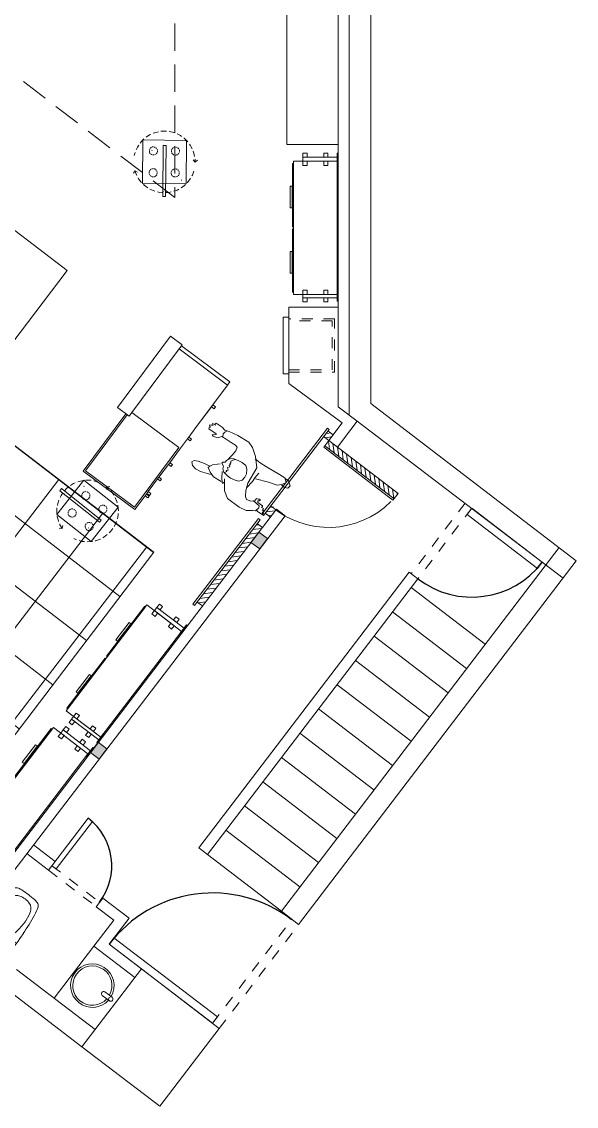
# Model space of a CAD drawing. Header units: metres. Extents: x 2712 to 2857, y 1386 to 1404.
# Drawn here: x 2719.52 to 2724.61, y 1388.02 to 1397.97 of the extents above; entities that cross this region are included whole.
import ezdxf

# ---------------------------------------------------------------- set-up
doc = ezdxf.new("R2010")
doc.units = ezdxf.units.M
for name, pattern in [('31 - CLOE - Paseo Qro - Planta Arquitectónica$0$HIDDEN', [0.375, 0.25, -0.125]), ('HIDDEN', [0.375, 0.25, -0.125]), ('IMPORT-AG-FP-01$0$DASH2', [0.375, 0.25, -0.125])]:
    doc.linetypes.add(name, pattern=pattern)
doc.layers.add('AG-FP-01$0$A-DOOR-1', color=1, linetype='Continuous')
for name, color, linetype, lineweight in [('AG-FP-01$0$A-HEAD-2', 253, 'HIDDEN', 0), ('CRISTALES', 142, 'Continuous', 5), ('Escaleras', 3, 'Continuous', 0), ('MOBILIARIO', 35, 'Continuous', 0), ('Muro Tbroca', 5, 'Continuous', 9), ('Muros', 1, 'Continuous', 0), ('PROYECCION', 2, 'IMPORT-AG-FP-01$0$DASH2', 9)]:
    doc.layers.add(name, color=color, linetype=linetype, lineweight=lineweight)
doc.styles.add('AG-FP-01$0$spa-fp01$0$WATG_Default', font='SIMPLEX.SHX', dxfattribs={"width": 0.8})

# ---------------------------------------------------------------- blocks, each defined once
blk = doc.blocks.new('*U41')
blk.add_lwpolyline([(2120, 36.1), (2120, -413.9), (2080, -413.9), (2080, 36.1)], close=True)
at = {"layer": 'AG-FP-01$0$A-DOOR-1'}
blk.add_arc((2120, 36.1), 450, 180, 270, dxfattribs=at)
at = {"layer": 'AG-FP-01$0$A-HEAD-2', "ltscale": 0.01}
for p, q in [((2120, 78.7), (1670, 78.7)), ((2120, 36.1), (1670, 36.1))]:
    blk.add_line(p, q, dxfattribs=at)
at = {"style": 'AG-FP-01$0$spa-fp01$0$WATG_Default', "width": 0.8, "flags": 9}
for tag, p in [('DOORNUMBER', (494.6, -80.1)), ('ROOMNAME', (494.6, -84.2)), ('ROOMNUMBER', (494.6, -88.3)), ('DOORTYPE', (494.6, -92.4)), ('DOORMATERIAL', (494.6, -96.5)), ('DOORFINISH', (494.6, -100.5)), ('FRAMEMATERIAL', (494.6, -104.6)), ('FRAMEFINISH', (494.6, -108.7)), ('THRESHOLDMATERIAL', (494.6, -125)), ('THRESHOLDDETAIL', (494.6, -129.1)), ('GLAZING', (494.6, -137.3)), ('CLOSER', (494.6, -145.5)), ('DETAILHEAD', (494.6, -112.8)), ('DETAILJAMB', (494.6, -116.9)), ('DETAILMUNTIN', (494.6, -121)), ('FIRERATING', (494.6, -133.2)), ('LOUVER', (494.6, -141.4)), ('PANICHARDWARE', (494.6, -149.5)), ('HARDWARESET', (494.6, -153.6)), ('REMARKS', (494.6, -157.7)), ('REVISION', (494.6, -161.8))]:
    blk.add_attdef(tag, p, '', height=2.38, dxfattribs=at)
blk = doc.blocks.new('*U42')
blk.add_lwpolyline([(2120, 36.1), (2120, -623.9), (2080, -623.9), (2080, 36.1)], close=True)
at = {"layer": 'AG-FP-01$0$A-DOOR-1'}
blk.add_arc((2120, 36.1), 660, 180, 270, dxfattribs=at)
at = {"layer": 'AG-FP-01$0$A-HEAD-2', "ltscale": 0.01}
for p, q in [((2120, 78.7), (1460, 78.7)), ((2120, 36.1), (1460, 36.1))]:
    blk.add_line(p, q, dxfattribs=at)
at = {"style": 'AG-FP-01$0$spa-fp01$0$WATG_Default', "width": 0.8, "flags": 9}
for tag, p in [('DOORNUMBER', (494.6, -80.1)), ('ROOMNAME', (494.6, -84.2)), ('ROOMNUMBER', (494.6, -88.3)), ('DOORTYPE', (494.6, -92.4)), ('DOORMATERIAL', (494.6, -96.5)), ('DOORFINISH', (494.6, -100.5)), ('FRAMEMATERIAL', (494.6, -104.6)), ('FRAMEFINISH', (494.6, -108.7)), ('THRESHOLDMATERIAL', (494.6, -125)), ('THRESHOLDDETAIL', (494.6, -129.1)), ('GLAZING', (494.6, -137.3)), ('CLOSER', (494.6, -145.5)), ('DETAILHEAD', (494.6, -112.8)), ('DETAILJAMB', (494.6, -116.9)), ('DETAILMUNTIN', (494.6, -121)), ('FIRERATING', (494.6, -133.2)), ('LOUVER', (494.6, -141.4)), ('PANICHARDWARE', (494.6, -149.5)), ('HARDWARESET', (494.6, -153.6)), ('REMARKS', (494.6, -157.7)), ('REVISION', (494.6, -161.8))]:
    blk.add_attdef(tag, p, '', height=2.38, dxfattribs=at)
blk = doc.blocks.new('GO-BI')
for q in [(-0.018, -0.147), (0.018, -0.147)]:
    blk.add_line((0, -0.147), q)
for centre, radius, start, end in [((1.566, -0.1666), 1.75, 176.82966, 184.33895), ((-0.1564, -0.0712), 0.025, 94.54129, 176.82966), ((0, -2.04), 2, 90, 94.54129), ((0, -0.086), 0.0175, 90, 270), ((0, -2.04), 2, 85.45871, 90), ((0, -0.086), 0.0175, 270, 90), ((0.1564, -0.0712), 0.025, 3.17034, 85.45871), ((-1.566, -0.1666), 1.75, 355.66105, 3.17034), ((-0.112, -0.431), 0.25, 96.14145, 104.75748), ((0, -1.3744), 1.2, 92.80603, 96.63948), ((-0.024, -0.2714), 0.091, 101.44547, 165.64491), ((-0.06, -0.1558), 0.02, 273.59528, 338.9803), ((0, -0.39), 0.212, 90, 101.44547), ((-0.018, -0.172), 0.025, 90, 158.97634), ((0, -0.39), 0.212, 78.55453, 90), ((0.018, -0.172), 0.025, 21.02366, 90), ((0.06, -0.1558), 0.02, 201.0197, 266.40472), ((0.024, -0.2714), 0.091, 14.35509, 78.55453), ((0, -1.3744), 1.2, 83.36052, 87.19397), ((0.112, -0.431), 0.25, 75.24252, 83.85855), ((0.348, -0.3666), 0.475, 165.64491, 196.00933), ((0, -0.236), 0.023, 90, 270), ((0, -0.236), 0.023, 270, 90), ((-0.348, -0.3666), 0.475, 343.99067, 14.35509), ((2.3151, -0.1268), 2.5, 183.94909, 188.47255), ((-2.3151, -0.1268), 2.5, 351.52745, 356.05091), ((0.2874, -0.4289), 0.45, 188.47255, 199.09677), ((-0.2874, -0.4289), 0.45, 340.90323, 351.52745), ((-0.1, -0.563), 0.04, 199.09677, 258.58661), ((-0.0317, -0.4756), 0.08, 196.00933, 254.00915), ((0, -0.365), 0.195, 254.00915, 270), ((0, -0.365), 0.195, 270, 285.99085), ((0.0317, -0.4756), 0.08, 285.99085, 343.99067), ((0.1, -0.563), 0.04, 281.41339, 340.90323), ((-0.0495, -0.3591), 0.25, 256.49473, 264.65351), ((0, 0.74), 1.35, 266.90765, 270), ((0, 0.74), 1.35, 270, 273.09235), ((0.0495, -0.3591), 0.25, 275.34649, 283.50527)]:
    blk.add_arc(centre, radius, start, end)
blk.add_point((0, 0))
blk = doc.blocks.new('A$C455D36E8')
for p, q in [((0.1787, 0.02), (0.1787, 0.1024)), ((0.2187, 0.02), (0.2187, 0.1024))]:
    blk.add_line(p, q)
blk.add_circle((0.1987, 0.02), 0.02)
for centre, radius, start, end in [((0.1987, 0.2291), 0.2, 275.73917, 264.26083), ((0.1987, 0.2291), 0.18, 276.37937, 263.62063), ((0.1987, 0.1024), 0.02, 0, 180)]:
    blk.add_arc(centre, radius, start, end)
blk = doc.blocks.new('personasp2')
for points in [[(-0.0698, 0.4098), (-0.0623, 0.4457), (-0.0717, 0.4741), (-0.1001, 0.4817), (-0.1284, 0.4476), (-0.1341, 0.4117)], [(-0.0093, 0.1864), (-0.0358, 0.3), (-0.0509, 0.3795), (-0.0736, 0.4117), (-0.1057, 0.4363), (-0.1379, 0.4079), (-0.1417, 0.353), (-0.1455, 0.2205), (-0.1492, 0.1562), (-0.1606, 0.1032)], [(0.2233, 0.3246), (0.2328, 0.3397), (0.2365, 0.3871), (0.2233, 0.3909), (0.2176, 0.3776), (0.2101, 0.3852), (0.2025, 0.3795), (0.2006, 0.3681), (0.1949, 0.3738), (0.1855, 0.3719), (0.1855, 0.3473), (0.176, 0.3568), (0.1685, 0.3511), (0.1628, 0.3019), (0.1496, 0.2962), (0.1439, 0.3076), (0.1306, 0.3114), (0.1288, 0.3019), (0.1363, 0.2924), (0.1382, 0.2773), (0.1666, 0.2735)], [(0.1193, -0.0502), (0.2101, 0.0009), (0.2573, 0.0558), (0.2763, 0.1808), (0.2725, 0.247), (0.246, 0.2962), (0.2365, 0.3208), (0.1987, 0.3322), (0.1836, 0.3265), (0.1685, 0.264), (0.1817, 0.2451), (0.1874, 0.2054), (0.1666, 0.1845), (0.1193, 0.1618), (0.0569, 0.1486), (-0.0982, 0.1524), (-0.1776, 0.0956), (-0.2343, 0.0369), (-0.2608, -0.0142), (-0.2665, -0.1259), (-0.2608, -0.211), (-0.2533, -0.247), (-0.2627, -0.2811), (-0.2703, -0.3435), (-0.2608, -0.3473), (-0.2533, -0.3397), (-0.2514, -0.3681), (-0.2381, -0.3662), (-0.2381, -0.3568), (-0.2306, -0.3833), (-0.2211, -0.3833), (-0.2154, -0.3681), (-0.2079, -0.3795), (-0.1946, -0.3757), (-0.189, -0.2981), (-0.1833, -0.2962), (-0.1719, -0.3095), (-0.1644, -0.3265), (-0.1568, -0.3151), (-0.1606, -0.2962), (-0.1644, -0.2678), (-0.1908, -0.2432), (-0.189, -0.2016), (-0.1833, -0.1372), (-0.1814, -0.1032), (-0.1738, -0.0823), (-0.1417, -0.0785), (-0.0925, -0.0899), (-0.049, -0.1013)], [(0.0928, 0.1562), (0.0247, 0.1751), (-0.015, 0.1789), (-0.066, 0.1902)], [(0.072, -0.0748), (0.055, -0.0615), (0.0493, -0.071), (0.038, -0.0577), (0.021, -0.0729), (0.0058, -0.0577), (-0.0036, -0.0691), (-0.0112, -0.0596), (-0.0169, -0.0691), (-0.0282, -0.0653), (-0.0415, -0.0748), (-0.0566, -0.0634), (-0.0717, -0.0445)], [(0.1552, -0.0634), (0.1514, -0.141), (0.1288, -0.1864), (0.1004, -0.2205), (0.0834, -0.2148), (0.0626, -0.1978), (0.038, -0.1637), (0.0228, -0.1429)], [(0.0739, -0.0956), (0.1269, -0.071), (0.1571, -0.0521), (0.1609, -0.0388), (0.1498, -0.0418)], [(0.1439, -0.1732), (0.1496, -0.1997), (0.1628, -0.264), (0.1647, -0.3114), (0.1496, -0.3492), (0.125, -0.37), (0.1061, -0.3568), (0.0928, -0.3227), (0.0853, -0.2659), (0.0853, -0.2186)], [(-0.257, -0.2243), (-0.2381, -0.2394), (-0.2173, -0.2451), (-0.1927, -0.2356)]]:
    blk.add_lwpolyline(points)
blk.add_lwpolyline([(0.0115, -0.1334), (0.0266, -0.1088), (0.0493, -0.1032), (0.0714, -0.0815), (0.0853, -0.0388), (0.0909, -0.0066), (0.0853, 0.0369), (0.0777, 0.0691), (0.0569, 0.0918), (0.0228, 0.0975), (-0.0093, 0.0975), (-0.0471, 0.0823), (-0.0698, 0.0577), (-0.0774, 0.018), (-0.0774, -0.0199), (-0.0717, -0.0596), (-0.0566, -0.0937), (-0.0282, -0.1092), (-0.0099, -0.1127), (0.0002, -0.1315)], close=True)

msp = doc.modelspace()

# ---------------------------------------------------------------- hatches: boundary and pattern name
at = {"layer": 'MOBILIARIO', "lineweight": 5, "true_color": 0xc7c8ca}
h = msp.add_hatch(dxfattribs=at)
h.set_pattern_fill('ANSI37', color=9, scale=0.16, angle=187.5)
h.set_pattern_definition([(232.5, (2961.3069, 1433.8867), (0.4030235, -0.3092508), []), (322.5, (2961.3069, 1433.8867), (0.3092508, 0.4030235), [])])
h.paths.add_polyline_path([(2720.7292, 1393.1017), (2717.5458, 1395.5384), (2715.718, 1393.14), (2718.9014, 1390.7033)])
at = {"layer": 'MOBILIARIO'}
h = msp.add_hatch(dxfattribs=at)
h.set_pattern_fill('_USER', color=256, scale=0.037427, angle=-352.40395, pattern_type=0)
h.set_pattern_definition([(7.596051, (2538.0671, 1493.127973), (-0.004947464, 0.03709902), [])])
h.paths.add_polyline_path([(2722.3216, 1394.2054), (2722.3693, 1394.1689), (2722.3354, 1394.126), (2722.2877, 1394.1624)])
h = msp.add_hatch(dxfattribs=at)
h.set_pattern_fill('_USER', color=256, scale=0.037427, angle=-442.40395, pattern_type=0)
h.set_pattern_definition([(277.596051, (2822.05051, 1575.350622), (0.03709902, 0.004947464), [])])
h.paths.add_polyline_path([(2722.972, 1393.6395), (2722.9355, 1393.5918), (2722.3, 1394.0777), (2722.3365, 1394.1254)])
h = msp.add_hatch(dxfattribs=at)
h.set_pattern_fill('_USER', color=256, scale=0.037427, angle=-352.40395, pattern_type=0)
h.set_pattern_definition([(7.596051, (2538.67559, 1493.922868), (-0.004947464, 0.03709902), [])])
h.paths.add_polyline_path([(2721.8069, 1393.5338), (2721.8545, 1393.4973), (2721.805, 1393.4304), (2721.7574, 1393.4668)])
h = msp.add_hatch(dxfattribs=at)
h.set_pattern_fill('_USER', color=256, scale=0.037427, angle=-352.41733, pattern_type=0)
h.set_pattern_definition([(7.582666, (2538.18898, 1493.299073), (-0.004938797, 0.037100175), [])])
h.paths.add_polyline_path([(2721.1278, 1392.6445), (2721.1755, 1392.6081), (2721.7257, 1393.3269), (2721.678, 1393.3633)])
at = {"layer": 'Muros'}
h = msp.add_hatch(color=256, dxfattribs=at)
h.dxf.hatch_style = 1
h.paths.add_polyline_path([(2721.7734, 1393.2255), (2721.6942, 1393.2861), (2721.6215, 1393.191), (2721.7022, 1393.1323)])
h = msp.add_hatch(color=256, dxfattribs=at)
h.dxf.hatch_style = 1
h.paths.add_polyline_path([(2720.2992, 1391.298), (2720.22, 1391.3586), (2720.1473, 1391.2635), (2720.228, 1391.2049)])

# ---------------------------------------------------------------- linework, layer by layer
at = {"layer": 'Escaleras', "lineweight": 5}
for p, q in [((2723.0917, 1392.7764), (2723.7709, 1392.257)), ((2722.9217, 1392.5539), (2723.6008, 1392.0346)), ((2722.7516, 1392.3315), (2723.4308, 1391.8122)), ((2722.5815, 1392.1091), (2723.2607, 1391.5897)), ((2722.4114, 1391.8867), (2723.0906, 1391.3673)), ((2722.2413, 1391.6642), (2722.9205, 1391.1449)), ((2722.0712, 1391.4418), (2722.7504, 1390.9225)), ((2721.9012, 1391.2194), (2722.5804, 1390.7)), ((2721.7311, 1390.997), (2722.4103, 1390.4776)), ((2721.561, 1390.7746), (2722.2402, 1390.2552)), ((2721.3909, 1390.5521), (2722.0701, 1390.0328)), ((2721.2208, 1390.3297), (2721.9, 1389.8104))]:
    msp.add_line(p, q, dxfattribs=at)
at = {"layer": 'MOBILIARIO'}
for p, q in [((2720.7714, 1396.9559), (2720.7348, 1396.9467)), ((2720.8174, 1396.9618), (2720.7952, 1396.9604)), ((2720.846, 1396.9615), (2720.8174, 1396.9618)), ((2720.8998, 1396.9531), (2720.8697, 1396.9582)), ((2720.6295, 1396.8826), (2720.6039, 1396.8527)), ((2720.6295, 1396.881), (2720.6259, 1396.4812)), ((2720.6391, 1396.8904), (2720.6295, 1396.8826)), ((2721.0292, 1396.8774), (2720.6295, 1396.881)), ((2720.6615, 1396.9093), (2720.6583, 1396.9061)), ((2720.6966, 1396.9312), (2720.6615, 1396.9093)), ((2720.6998, 1396.9327), (2720.6966, 1396.9312)), ((2720.7348, 1396.9467), (2720.7236, 1396.942)), ((2720.9188, 1396.9466), (2720.8998, 1396.9531)), ((2720.9757, 1396.9207), (2720.9425, 1396.9385)), ((2720.9851, 1396.9127), (2720.9757, 1396.9207)), ((2721.0088, 1396.8966), (2721.0056, 1396.8982)), ((2721.0387, 1396.8678), (2721.0088, 1396.8966)), ((2721.0181, 1396.8775), (2721.0292, 1396.8774)), ((2721.0292, 1396.8774), (2721.0256, 1396.4776)), ((2721.0256, 1396.4776), (2721.0292, 1396.8774)), ((2721.0418, 1396.863), (2721.0387, 1396.8678)), ((2720.5586, 1396.7658), (2720.5505, 1396.7389)), ((2720.5797, 1396.8164), (2720.5668, 1396.7896)), ((2720.591, 1396.8322), (2720.5797, 1396.8164)), ((2720.6889, 1396.7821), (2720.6888, 1396.7758)), ((2720.6888, 1396.7758), (2720.6888, 1396.7726)), ((2720.6889, 1396.7853), (2720.6889, 1396.7821)), ((2720.6922, 1396.7964), (2720.689, 1396.7916)), ((2720.6903, 1396.7678), (2720.6935, 1396.7614)), ((2720.6954, 1396.8027), (2720.6922, 1396.7964)), ((2720.6935, 1396.7614), (2720.6966, 1396.7567)), ((2720.7002, 1396.8074), (2720.6986, 1396.8058)), ((2720.705, 1396.8121), (2720.7002, 1396.8074)), ((2720.7082, 1396.8137), (2720.705, 1396.8121)), ((2720.7193, 1396.8167), (2720.7146, 1396.8168)), ((2720.7257, 1396.8183), (2720.7193, 1396.8167)), ((2720.7336, 1396.8166), (2720.732, 1396.8166)), ((2720.7399, 1396.815), (2720.7336, 1396.8166)), ((2720.7431, 1396.8133), (2720.7399, 1396.815)), ((2720.751, 1396.8069), (2720.7478, 1396.8101)), ((2720.7557, 1396.8021), (2720.751, 1396.8069)), ((2720.7537, 1396.7561), (2720.7585, 1396.7609)), ((2720.7585, 1396.7609), (2720.7585, 1396.7624)), ((2720.7604, 1396.7957), (2720.7588, 1396.7958)), ((2720.7601, 1396.7672), (2720.7634, 1396.7751)), ((2720.7619, 1396.7894), (2720.7604, 1396.7957)), ((2720.7619, 1396.7846), (2720.7619, 1396.7894)), ((2720.7634, 1396.7751), (2720.7634, 1396.7783)), ((2720.8162, 1396.8301), (2720.812, 1396.3638)), ((2720.8416, 1396.8299), (2720.8162, 1396.8301)), ((2720.8374, 1396.3635), (2720.8416, 1396.8299)), ((2720.8904, 1396.7803), (2720.8903, 1396.7739)), ((2720.8903, 1396.7739), (2720.8919, 1396.7708)), ((2720.8904, 1396.7835), (2720.8904, 1396.7803)), ((2720.8937, 1396.7945), (2720.892, 1396.7898)), ((2720.8934, 1396.766), (2720.8949, 1396.7596)), ((2720.8969, 1396.8009), (2720.8937, 1396.7945)), ((2720.8949, 1396.7596), (2720.8996, 1396.7548)), ((2720.9081, 1396.8103), (2720.9017, 1396.8056)), ((2720.9017, 1396.8056), (2720.9017, 1396.804)), ((2720.9113, 1396.8118), (2720.9081, 1396.8103)), ((2720.9208, 1396.8149), (2720.916, 1396.815)), ((2720.9288, 1396.8164), (2720.9208, 1396.8149)), ((2720.9351, 1396.8148), (2720.9335, 1396.8148)), ((2720.943, 1396.8131), (2720.9351, 1396.8148)), ((2720.9446, 1396.8115), (2720.943, 1396.8131)), ((2720.954, 1396.8051), (2720.9509, 1396.8083)), ((2720.9587, 1396.8003), (2720.954, 1396.8051)), ((2720.9567, 1396.7543), (2720.96, 1396.759)), ((2720.96, 1396.759), (2720.96, 1396.7606)), ((2720.965, 1396.7876), (2720.9619, 1396.7939)), ((2720.9632, 1396.7654), (2720.9649, 1396.7733)), ((2720.9649, 1396.7828), (2720.965, 1396.7876)), ((2720.9649, 1396.7733), (2720.9649, 1396.7764)), ((2721.0638, 1396.8343), (2721.0559, 1396.8438)), ((2721.0825, 1396.8008), (2721.0638, 1396.8343)), ((2721.098, 1396.7594), (2721.0918, 1396.7785)), ((2721.1041, 1396.7292), (2721.098, 1396.7594)), ((2720.7013, 1396.7534), (2720.7029, 1396.7518)), ((2720.7029, 1396.7518), (2720.7076, 1396.747)), ((2720.7076, 1396.747), (2720.7108, 1396.747)), ((2720.7171, 1396.7438), (2720.7219, 1396.7437)), ((2720.7219, 1396.7437), (2720.7282, 1396.7437)), ((2720.7345, 1396.7436), (2720.7361, 1396.7452)), ((2720.7361, 1396.7452), (2720.7425, 1396.7467)), ((2720.7425, 1396.7467), (2720.7457, 1396.7483)), ((2720.7505, 1396.753), (2720.7537, 1396.7561)), ((2720.9028, 1396.7516), (2720.9044, 1396.75)), ((2720.9044, 1396.75), (2720.9107, 1396.7452)), ((2720.9107, 1396.7452), (2720.9138, 1396.7452)), ((2720.9186, 1396.742), (2720.9233, 1396.7419)), ((2720.9233, 1396.7419), (2720.9313, 1396.7418)), ((2720.936, 1396.7418), (2720.9376, 1396.7434)), ((2720.9376, 1396.7434), (2720.9456, 1396.7449)), ((2720.9456, 1396.7449), (2720.9472, 1396.7465)), ((2720.952, 1396.7512), (2720.9567, 1396.7543)), ((2721.1099, 1396.6768), (2721.0911, 1396.6976)), ((2721.1099, 1396.6768), (2721.1086, 1396.7053)), ((2721.1307, 1396.6972), (2721.1099, 1396.6768)), ((2720.5427, 1396.5756), (2720.5571, 1396.5993)), ((2720.5556, 1396.5993), (2720.5695, 1396.5611)), ((2720.5571, 1396.5993), (2720.5808, 1396.5848)), ((2720.5695, 1396.5611), (2720.5742, 1396.5547)), ((2720.6871, 1396.5822), (2720.687, 1396.5759)), ((2720.687, 1396.5759), (2720.687, 1396.5727)), ((2720.6871, 1396.5854), (2720.6871, 1396.5822)), ((2720.6904, 1396.5965), (2720.6872, 1396.5917)), ((2720.6885, 1396.5679), (2720.6917, 1396.5616)), ((2720.6936, 1396.6028), (2720.6904, 1396.5965)), ((2720.6917, 1396.5616), (2720.6948, 1396.5568)), ((2720.6984, 1396.6075), (2720.6968, 1396.6059)), ((2720.7032, 1396.6122), (2720.6984, 1396.6075)), ((2720.7064, 1396.6138), (2720.7032, 1396.6122)), ((2720.7175, 1396.6169), (2720.7128, 1396.6153)), ((2720.7239, 1396.6184), (2720.7175, 1396.6169)), ((2720.7318, 1396.6167), (2720.7302, 1396.6167)), ((2720.7381, 1396.6151), (2720.7318, 1396.6167)), ((2720.7413, 1396.6135), (2720.7381, 1396.6151)), ((2720.7492, 1396.6071), (2720.746, 1396.6103)), ((2720.7539, 1396.6023), (2720.7492, 1396.6071)), ((2720.7519, 1396.5563), (2720.7567, 1396.561)), ((2720.7586, 1396.5959), (2720.757, 1396.5959)), ((2720.7583, 1396.5673), (2720.7616, 1396.5752)), ((2720.7601, 1396.5895), (2720.7586, 1396.5959)), ((2720.7601, 1396.5847), (2720.7601, 1396.5895)), ((2720.7616, 1396.5752), (2720.7616, 1396.5784)), ((2720.8886, 1396.5836), (2720.8885, 1396.5804)), ((2720.8885, 1396.5804), (2720.8885, 1396.5741)), ((2720.8885, 1396.5741), (2720.89, 1396.5709)), ((2720.8919, 1396.5947), (2720.8902, 1396.5899)), ((2720.8916, 1396.5661), (2720.8931, 1396.5597)), ((2720.8951, 1396.601), (2720.8919, 1396.5947)), ((2720.8931, 1396.5597), (2720.8978, 1396.5549)), ((2720.9063, 1396.6104), (2720.8999, 1396.6057)), ((2720.8999, 1396.6057), (2720.8999, 1396.6041)), ((2720.9095, 1396.612), (2720.9063, 1396.6104)), ((2720.919, 1396.615), (2720.9142, 1396.6135)), ((2720.9269, 1396.6166), (2720.919, 1396.615)), ((2720.9333, 1396.6149), (2720.9317, 1396.6149)), ((2720.9412, 1396.6133), (2720.9333, 1396.6149)), ((2720.9428, 1396.6117), (2720.9412, 1396.6133)), ((2720.9522, 1396.6052), (2720.9491, 1396.6084)), ((2720.9569, 1396.6004), (2720.9522, 1396.6052)), ((2720.9549, 1396.5544), (2720.9582, 1396.5592)), ((2720.9632, 1396.5877), (2720.9601, 1396.594)), ((2720.9614, 1396.5655), (2720.963, 1396.5734)), ((2720.963, 1396.5734), (2720.9631, 1396.5766)), ((2720.9631, 1396.5829), (2720.9632, 1396.5877)), ((2721.0787, 1396.5517), (2721.0835, 1396.5596)), ((2721.0835, 1396.5596), (2721.0965, 1396.596)), ((2720.5867, 1396.5324), (2720.5898, 1396.526)), ((2720.5898, 1396.526), (2720.6133, 1396.4941)), ((2720.6133, 1396.4941), (2720.6165, 1396.4924)), ((2720.6259, 1396.4812), (2721.0256, 1396.4776)), ((2720.6338, 1396.4748), (2720.6416, 1396.4668)), ((2720.6416, 1396.4668), (2720.6731, 1396.4427)), ((2720.6995, 1396.552), (2720.7011, 1396.552)), ((2720.7011, 1396.552), (2720.7058, 1396.5472)), ((2720.7058, 1396.5472), (2720.709, 1396.5455)), ((2720.7153, 1396.5439), (2720.7201, 1396.5439)), ((2720.7201, 1396.5439), (2720.7264, 1396.5438)), ((2720.7327, 1396.5437), (2720.7343, 1396.5437)), ((2720.7343, 1396.5437), (2720.7407, 1396.5468)), ((2720.7407, 1396.5468), (2720.7439, 1396.5484)), ((2720.7487, 1396.5531), (2720.7519, 1396.5563)), ((2720.901, 1396.5502), (2720.9026, 1396.5501)), ((2720.9026, 1396.5501), (2720.9089, 1396.5453)), ((2720.9089, 1396.5453), (2720.912, 1396.5437)), ((2720.9168, 1396.5421), (2720.9215, 1396.542)), ((2720.9215, 1396.542), (2720.9295, 1396.542)), ((2720.9342, 1396.5419), (2720.9358, 1396.5419)), ((2720.9358, 1396.5419), (2720.9438, 1396.545)), ((2720.9438, 1396.545), (2720.9454, 1396.5466)), ((2720.9502, 1396.5513), (2720.9549, 1396.5544)), ((2720.9793, 1396.4416), (2721.0097, 1396.4635)), ((2721.0097, 1396.4635), (2721.0193, 1396.4729)), ((2721.0369, 1396.4902), (2721.0385, 1396.4918)), ((2721.0385, 1396.4918), (2721.0625, 1396.5233)), ((2721.0625, 1396.5233), (2721.0674, 1396.5296)), ((2720.6937, 1396.4315), (2720.7094, 1396.4234)), ((2720.7094, 1396.4234), (2720.7395, 1396.4104)), ((2720.7648, 1396.4054), (2720.7854, 1396.4005)), ((2720.7854, 1396.4005), (2720.8139, 1396.3971)), ((2720.812, 1396.3638), (2720.8374, 1396.3635)), ((2720.8377, 1396.3984), (2720.8663, 1396.3998)), ((2720.8663, 1396.3998), (2720.8885, 1396.4043)), ((2720.9124, 1396.4104), (2720.9426, 1396.4213)), ((2720.9426, 1396.4213), (2720.9586, 1396.4291)), ((2722.328, 1394.2131, 0), (2722.3757, 1394.1766, 0)), ((2722.2884, 1394.1622, 0), (2722.3365, 1394.1254, 0)), ((2722.3, 1394.0777, 0), (2722.9355, 1393.5918, 0)), ((2719.8408, 1393.4466), (2720.0885, 1393.7604)), ((2719.8659, 1393.6653), (2719.8817, 1393.6852)), ((2719.8817, 1393.6852), (2720.2477, 1393.3962)), ((2719.909, 1393.6636), (2719.928, 1393.685)), ((2719.928, 1393.685), (2719.9455, 1393.6995)), ((2719.9652, 1393.7142), (2719.9926, 1393.731)), ((2719.9926, 1393.731), (2720.0087, 1393.7386)), ((2720.0314, 1393.7469), (2720.0675, 1393.7568)), ((2720.0675, 1393.7568), (2720.0809, 1393.7583)), ((2720.4023, 1393.5127), (2720.0885, 1393.7604)), ((2720.0885, 1393.7604), (2720.4023, 1393.5127)), ((2720.1054, 1393.7612), (2720.1076, 1393.7615)), ((2720.1076, 1393.7615), (2720.1473, 1393.7605)), ((2720.1473, 1393.7605), (2720.1552, 1393.7603)), ((2720.1795, 1393.7553), (2720.1887, 1393.7541)), ((2720.1887, 1393.7541), (2720.2252, 1393.7414)), ((2720.3255, 1393.7047), (2720.2965, 1393.7013)), ((2720.2965, 1393.7013), (2720.318, 1393.6823)), ((2720.2965, 1393.7013), (2720.3009, 1393.6735)), ((2719.8481, 1393.548), (2719.8568, 1393.5795)), ((2720.232, 1393.3763), (2719.8659, 1393.6653)), ((2719.8688, 1393.6024), (2719.8779, 1393.6215)), ((2719.8779, 1393.6215), (2719.8931, 1393.6459)), ((2720.0669, 1393.6178), (2720.0679, 1393.619)), ((2720.0679, 1393.619), (2720.0681, 1393.627)), ((2720.0681, 1393.627), (2720.0688, 1393.6304)), ((2720.0695, 1393.6057), (2720.0687, 1393.6123)), ((2720.0735, 1393.6005), (2720.0695, 1393.6057)), ((2720.0705, 1393.6351), (2720.0735, 1393.6389)), ((2720.0735, 1393.6389), (2720.0784, 1393.6451)), ((2720.0777, 1393.5931), (2720.0762, 1393.5963)), ((2720.0827, 1393.5891), (2720.0777, 1393.5931)), ((2720.0813, 1393.6488), (2720.0823, 1393.6501)), ((2720.0823, 1393.6501), (2720.0897, 1393.6543)), ((2720.0852, 1393.5872), (2720.0827, 1393.5891)), ((2720.0897, 1393.6543), (2720.0919, 1393.6546)), ((2720.0959, 1393.5828), (2720.0912, 1393.5845)), ((2720.1028, 1393.5813), (2720.0959, 1393.5828)), ((2720.0986, 1393.6554), (2720.1041, 1393.6572)), ((2720.1041, 1393.6572), (2720.1098, 1393.6567)), ((2720.1095, 1393.5821), (2720.1083, 1393.5831)), ((2720.1172, 1393.5842), (2720.1095, 1393.5821)), ((2720.1167, 1393.6553), (2720.1239, 1393.6516)), ((2720.1204, 1393.5857), (2720.1172, 1393.5842)), ((2720.1239, 1393.6516), (2720.1264, 1393.6496)), ((2720.1288, 1393.5912), (2720.1246, 1393.5884)), ((2720.1349, 1393.5964), (2720.1288, 1393.5912)), ((2720.1314, 1393.6457), (2720.1351, 1393.6427)), ((2720.1351, 1393.6427), (2720.1381, 1393.6363)), ((2720.1376, 1393.6024), (2720.1366, 1393.6011)), ((2720.1413, 1393.6096), (2720.1376, 1393.6024)), ((2720.141, 1393.6118), (2720.1413, 1393.6096)), ((2720.1412, 1393.6299), (2720.142, 1393.6232)), ((2720.142, 1393.6232), (2720.1425, 1393.6188)), ((2720.3337, 1393.6638), (2720.3534, 1393.6402)), ((2720.3534, 1393.6402), (2720.3644, 1393.6234)), ((2720.376, 1393.6022), (2720.3903, 1393.5666)), ((2719.8394, 1393.4679), (2719.8404, 1393.5076)), ((2719.8445, 1393.5306), (2719.8481, 1393.548)), ((2719.9457, 1393.477), (2719.9486, 1393.4808)), ((2719.9486, 1393.4808), (2719.9526, 1393.4857)), ((2719.9565, 1393.4907), (2719.9575, 1393.492)), ((2719.9575, 1393.492), (2719.9639, 1393.495)), ((2719.9639, 1393.495), (2719.9671, 1393.4965)), ((2719.9738, 1393.4973), (2719.9782, 1393.4978)), ((2719.9782, 1393.4978), (2719.9849, 1393.4986)), ((2719.9909, 1393.4959), (2719.9991, 1393.4935)), ((2719.9991, 1393.4935), (2720.0016, 1393.4915)), ((2720.0056, 1393.4863), (2720.0093, 1393.4834)), ((2720.0093, 1393.4834), (2720.0133, 1393.4782)), ((2720.0133, 1393.4782), (2720.0123, 1393.4769)), ((2720.4023, 1393.5127), (2720.1546, 1393.1989)), ((2720.2248, 1393.4952), (2720.225, 1393.5031)), ((2720.225, 1393.4929), (2720.2248, 1393.4952)), ((2720.225, 1393.5031), (2720.2269, 1393.5056)), ((2720.2264, 1393.4818), (2720.2256, 1393.4885)), ((2720.2304, 1393.4766), (2720.2264, 1393.4818)), ((2720.2274, 1393.5113), (2720.2304, 1393.515)), ((2720.2304, 1393.515), (2720.2353, 1393.5212)), ((2720.2382, 1393.525), (2720.2404, 1393.5252)), ((2720.2404, 1393.5252), (2720.2466, 1393.5305)), ((2720.2466, 1393.5305), (2720.2488, 1393.5307)), ((2720.2555, 1393.5315), (2720.261, 1393.5333)), ((2720.261, 1393.5333), (2720.2667, 1393.5328)), ((2720.2667, 1393.5328), (2720.2679, 1393.5319)), ((2720.2736, 1393.5314), (2720.2808, 1393.5277)), ((2720.2808, 1393.5277), (2720.2833, 1393.5258)), ((2720.2883, 1393.5218), (2720.292, 1393.5189)), ((2720.292, 1393.5189), (2720.295, 1393.5125)), ((2720.2945, 1393.4785), (2720.2935, 1393.4773)), ((2720.2982, 1393.4857), (2720.2945, 1393.4785)), ((2720.2979, 1393.4879), (2720.2982, 1393.4857)), ((2720.298, 1393.506), (2720.2988, 1393.4994)), ((2720.2988, 1393.4994), (2720.2994, 1393.4949)), ((2720.3903, 1393.5666), (2720.3929, 1393.5545)), ((2720.3954, 1393.5039), (2720.4023, 1393.5127)), ((2720.399, 1393.5315), (2720.4007, 1393.526)), ((2720.4007, 1393.526), (2720.4045, 1393.4847)), ((2720.4045, 1393.4847), (2720.4038, 1393.4812)), ((2719.8408, 1393.4568), (2719.8394, 1393.4679)), ((2720.1546, 1393.1989), (2719.8408, 1393.4466)), ((2719.8429, 1393.4288), (2719.8436, 1393.4323)), ((2719.8531, 1393.3904), (2719.8429, 1393.4288)), ((2719.8561, 1393.384), (2719.8531, 1393.3904)), ((2719.9421, 1393.4596), (2719.9431, 1393.4609)), ((2719.9423, 1393.4676), (2719.943, 1393.4711)), ((2719.9431, 1393.4609), (2719.9423, 1393.4676)), ((2719.9446, 1393.4475), (2719.9429, 1393.453)), ((2719.9476, 1393.4411), (2719.9446, 1393.4475)), ((2719.9529, 1393.4349), (2719.9504, 1393.4369)), ((2719.9579, 1393.431), (2719.9529, 1393.4349)), ((2719.9604, 1393.429), (2719.9579, 1393.431)), ((2719.971, 1393.4247), (2719.9653, 1393.4251)), ((2719.978, 1393.4232), (2719.971, 1393.4247)), ((2719.9847, 1393.424), (2719.9824, 1393.4237)), ((2719.9913, 1393.4248), (2719.9847, 1393.424)), ((2719.9946, 1393.4263), (2719.9913, 1393.4248)), ((2720.0039, 1393.433), (2719.9997, 1393.4303)), ((2720.0091, 1393.437), (2720.0039, 1393.433)), ((2720.0128, 1393.4442), (2720.0118, 1393.443)), ((2720.0155, 1393.4502), (2720.0128, 1393.4442)), ((2720.0153, 1393.4705), (2720.0161, 1393.4638)), ((2720.0162, 1393.4537), (2720.0155, 1393.4502)), ((2720.0161, 1393.4638), (2720.0166, 1393.4594)), ((2720.2477, 1393.3962), (2720.232, 1393.3763)), ((2720.2346, 1393.4692), (2720.2331, 1393.4724)), ((2720.2396, 1393.4653), (2720.2346, 1393.4692)), ((2720.2421, 1393.4633), (2720.2396, 1393.4653)), ((2720.2528, 1393.4589), (2720.248, 1393.4606)), ((2720.2597, 1393.4575), (2720.2528, 1393.4589)), ((2720.2664, 1393.4583), (2720.2651, 1393.4592)), ((2720.2741, 1393.4603), (2720.2664, 1393.4583)), ((2720.2773, 1393.4618), (2720.2741, 1393.4603)), ((2720.2857, 1393.4673), (2720.2827, 1393.4636)), ((2720.2918, 1393.4725), (2720.2857, 1393.4673)), ((2720.387, 1393.3832), (2720.3802, 1393.3643)), ((2720.4025, 1393.4438), (2720.3956, 1393.4068)), ((2720.4022, 1393.4562), (2720.4025, 1393.4438)), ((2721.7525, 1393.4604, 0), (2721.8001, 1393.424, 0)), ((2719.8622, 1393.3226), (2719.8897, 1393.3191)), ((2719.8677, 1393.3526), (2719.8657, 1393.3603)), ((2719.8887, 1393.3178), (2719.8677, 1393.3526)), ((2719.8897, 1393.3191), (2719.8932, 1393.3466)), ((2720.0991, 1393.3437), (2720.1011, 1393.3462)), ((2720.0999, 1393.337), (2720.0991, 1393.3437)), ((2720.1015, 1393.3237), (2720.0997, 1393.3291)), ((2720.1002, 1393.3348), (2720.0999, 1393.337)), ((2720.1045, 1393.3172), (2720.1015, 1393.3237)), ((2720.1026, 1393.3532), (2720.1055, 1393.3569)), ((2720.1055, 1393.3569), (2720.1094, 1393.3619)), ((2720.1098, 1393.3111), (2720.1073, 1393.313)), ((2720.1147, 1393.3071), (2720.1098, 1393.3111)), ((2720.1134, 1393.3668), (2720.1156, 1393.3671)), ((2720.1172, 1393.3052), (2720.1147, 1393.3071)), ((2720.1156, 1393.3671), (2720.1208, 1393.3711)), ((2720.1208, 1393.3711), (2720.124, 1393.3726)), ((2720.1279, 1393.3008), (2720.1222, 1393.3012)), ((2720.1349, 1393.2993), (2720.1279, 1393.3008)), ((2720.1307, 1393.3734), (2720.1351, 1393.3739)), ((2720.1351, 1393.3739), (2720.1418, 1393.3747)), ((2720.1415, 1393.3001), (2720.1393, 1393.2999)), ((2720.1482, 1393.3009), (2720.1415, 1393.3001)), ((2720.1418, 1393.3747), (2720.1431, 1393.3737)), ((2720.1478, 1393.372), (2720.156, 1393.3696)), ((2720.1514, 1393.3024), (2720.1482, 1393.3009)), ((2720.156, 1393.3696), (2720.1585, 1393.3676)), ((2720.1608, 1393.3092), (2720.1579, 1393.3054)), ((2720.166, 1393.3132), (2720.1608, 1393.3092)), ((2720.1625, 1393.3625), (2720.1662, 1393.3595)), ((2720.1662, 1393.3595), (2720.1702, 1393.3543)), ((2720.1697, 1393.3204), (2720.1687, 1393.3191)), ((2720.1702, 1393.3543), (2720.1692, 1393.3531)), ((2720.1723, 1393.3263), (2720.1697, 1393.3204)), ((2720.1722, 1393.3467), (2720.173, 1393.34)), ((2720.1731, 1393.3298), (2720.1723, 1393.3263)), ((2720.173, 1393.34), (2720.1735, 1393.3355)), ((2720.3353, 1393.2947), (2720.3203, 1393.2782)), ((2720.353, 1393.3171), (2720.3353, 1393.2947)), ((2720.3802, 1393.3643), (2720.3653, 1393.3377)), ((2721.678, 1393.3633), (2721.7257, 1393.3269)), ((2720.0204, 1393.2159), (2719.9944, 1393.2263)), ((2720.0731, 1393.2006), (2720.044, 1393.2073)), ((2720.0924, 1393.1995), (2720.0731, 1393.2006)), ((2720.1558, 1393.1979), (2720.1164, 1393.1967)), ((2720.168, 1393.2005), (2720.1558, 1393.1979)), ((2720.1967, 1393.2061), (2720.1922, 1393.2056)), ((2720.2357, 1393.2197), (2720.1967, 1393.2061)), ((2720.2389, 1393.2212), (2720.2357, 1393.2197)), ((2720.2718, 1393.2398), (2720.2611, 1393.234)), ((2720.3018, 1393.2625), (2720.2718, 1393.2398)), ((2721.1278, 1392.6445), (2721.1755, 1392.6081)), ((2720.1799, 1389.4892), (2719.8154, 1389.0126))]:
    msp.add_line(p, q, dxfattribs=at)
for points in [[(2721.9491, 1399.2979), (2721.9491, 1396.838), (2722.4225, 1396.838), (2722.4225, 1399.2979)], [(2722.4225, 1396.6612), (2722.4225, 1396.7612), (2722.4125, 1396.7612), (2722.4125, 1396.6612)], [(2722.0125, 1396.0856), (2722.0125, 1396.6656), (2722.0025, 1396.6656), (2722.0025, 1396.0856)], [(2722.4125, 1395.4656), (2722.4125, 1396.6856), (2722.0125, 1396.6856), (2722.0125, 1395.4656)], [(2722.4125, 1396.6856), (2722.4125, 1396.7237), (2722.0983, 1396.7237), (2722.0983, 1396.6856)], [(2722.1358, 1396.6481), (2722.1358, 1396.6856), (2722.0983, 1396.6856), (2722.0983, 1396.6481)], [(2722.3266, 1396.6481), (2722.3266, 1396.6856), (2722.2891, 1396.6856), (2722.2891, 1396.6481)], [(2721.9796, 1396.2589), (2721.9796, 1396.4589), (2721.9996, 1396.4589), (2721.9996, 1396.2589)], [(2722.0125, 1395.4856), (2722.0125, 1396.0656), (2722.0025, 1396.0656), (2722.0025, 1395.4856)], [(2721.9796, 1395.6589), (2721.9796, 1395.8589), (2721.9996, 1395.8589), (2721.9996, 1395.6589)], [(2722.4125, 1395.4331), (2722.4125, 1395.4656), (2722.0983, 1395.4656), (2722.0983, 1395.4331)], [(2722.4225, 1395.4031), (2722.4225, 1395.5031), (2722.4125, 1395.5031), (2722.4125, 1395.4031)], [(2722.1358, 1395.3956), (2722.1358, 1395.4331), (2722.0983, 1395.4331), (2722.0983, 1395.3956)], [(2722.3266, 1395.3956), (2722.3266, 1395.4331), (2722.2891, 1395.4331), (2722.2891, 1395.3956)], [(2720.3961, 1394.429), (2720.5021, 1394.3499), (2720.5264, 1394.3825), (2720.9614, 1394.9656), (2720.9827, 1394.9942), (2720.9888, 1395.0023), (2720.8828, 1395.0814)], [(2720.6733, 1393.6002), (2720.6855, 1393.6165), (2720.661, 1393.6348), (2720.6488, 1393.6185)], [(2721.089, 1392.6236), (2721.6905, 1393.4104), (2721.7054, 1393.3991), (2721.1039, 1392.6122)], [(2720.2432, 1391.4054), (2720.9843, 1392.3745), (2720.6666, 1392.6175), (2719.9255, 1391.6483)], [(2720.3021, 1392.1408), (2720.6544, 1392.6016), (2720.6465, 1392.6076), (2720.2941, 1392.1469)], [(2720.9843, 1392.3745), (2721.0074, 1392.4048), (2720.7579, 1392.5956), (2720.7347, 1392.5653)], [(2720.7418, 1392.5128), (2720.7645, 1392.5425), (2720.7347, 1392.5653), (2720.712, 1392.5355)], [(2720.3812, 1392.2985), (2720.5027, 1392.4574), (2720.5186, 1392.4453), (2720.3971, 1392.2864)], [(2720.8933, 1392.3968), (2720.9161, 1392.4266), (2720.8863, 1392.4494), (2720.8635, 1392.4196)], [(2720.9774, 1392.349), (2721.0382, 1392.4285), (2721.0302, 1392.4345), (2720.9695, 1392.3551)], [(2719.9376, 1391.6642), (2720.2899, 1392.125), (2720.282, 1392.131), (2719.9297, 1391.6703)], [(2720.0168, 1391.8219), (2720.1382, 1391.9808), (2720.1541, 1391.9686), (2720.0326, 1391.8098)], [(2720.2235, 1391.3795), (2720.2432, 1391.4054), (2719.9937, 1391.5962), (2719.9739, 1391.5704)], [(2719.3842, 1390.282), (2720.1252, 1391.2511), (2719.8075, 1391.4941), (2719.0664, 1390.525)], [(2719.9809, 1391.5178), (2720.0037, 1391.5476), (2719.9739, 1391.5704), (2719.9511, 1391.5406)], [(2719.443, 1391.0175), (2719.7954, 1391.4782), (2719.7874, 1391.4843), (2719.4351, 1391.0235)], [(2719.8827, 1391.3894), (2719.9055, 1391.4192), (2719.8757, 1391.4419), (2719.8529, 1391.4122)], [(2720.1252, 1391.2511), (2720.1484, 1391.2814), (2719.8988, 1391.4722), (2719.8757, 1391.4419)], [(2720.1325, 1391.4019), (2720.1553, 1391.4317), (2720.1255, 1391.4545), (2720.1027, 1391.4247)], [(2720.2132, 1391.3496), (2720.274, 1391.4291), (2720.266, 1391.4351), (2720.2053, 1391.3557)], [(2719.5222, 1391.1752), (2719.6437, 1391.334), (2719.6595, 1391.3219), (2719.5381, 1391.163)], [(2720.0343, 1391.2735), (2720.0571, 1391.3033), (2720.0273, 1391.326), (2720.0045, 1391.2962)], [(2720.1184, 1391.2257), (2720.1791, 1391.3051), (2720.1712, 1391.3112), (2720.1104, 1391.2317)]]:
    msp.add_lwpolyline(points, close=True, dxfattribs=at)
at = {"layer": 'MOBILIARIO', "ltscale": 0.0001}
for points in [[(2722.1358, 1396.7612), (2722.1358, 1396.7237), (2722.0983, 1396.7237), (2722.0983, 1396.7612)], [(2722.3266, 1396.7612), (2722.3266, 1396.7237), (2722.2891, 1396.7237), (2722.2891, 1396.7612)], [(2722.1358, 1395.5031), (2722.1358, 1395.4656), (2722.0983, 1395.4656), (2722.0983, 1395.5031)], [(2722.3266, 1395.5031), (2722.3266, 1395.4656), (2722.2891, 1395.4656), (2722.2891, 1395.5031)], [(2720.8105, 1392.6026), (2720.7877, 1392.5728), (2720.7579, 1392.5956), (2720.7807, 1392.6254)], [(2720.962, 1392.4867), (2720.9393, 1392.4569), (2720.9095, 1392.4797), (2720.9322, 1392.5095)], [(2720.0462, 1391.6032), (2720.0235, 1391.5734), (2719.9937, 1391.5962), (2720.0164, 1391.626)], [(2719.9514, 1391.4792), (2719.9286, 1391.4494), (2719.8988, 1391.4722), (2719.9216, 1391.502)], [(2720.1978, 1391.4873), (2720.175, 1391.4575), (2720.1453, 1391.4803), (2720.168, 1391.5101)], [(2720.103, 1391.3633), (2720.0802, 1391.3335), (2720.0504, 1391.3563), (2720.0732, 1391.3861)]]:
    msp.add_lwpolyline(points, close=True, dxfattribs=at)
at = {"layer": 'MOBILIARIO'}
for points in [[(2719.2781, 1394.8247), (2718.4831, 1395.4313), (2719.1383, 1396.2899), (2719.9333, 1395.6832), (2719.2781, 1394.8247)], [(2721.968, 1394.737), (2721.918, 1394.737), (2721.918, 1395.257), (2721.968, 1395.257)], [(2720.9827, 1394.9942), (2721.4272, 1394.6626), (2721.4059, 1394.6341), (2720.9614, 1394.9656)], [(2721.2581, 1394.4352), (2721.2703, 1394.4515), (2721.4063, 1394.6338), (2721.4059, 1394.6341), (2721.1218, 1394.2532)], [(2720.4736, 1394.3712), (2720.0812, 1393.8452), (2720.5541, 1393.4924), (2720.5754, 1393.5209), (2720.5758, 1393.5206), (2720.6488, 1393.6185)], [(2720.5264, 1394.3825), (2720.9586, 1394.0601), (2720.551, 1393.5137), (2720.1025, 1393.8483), (2720.4858, 1394.3621), (2720.4736, 1394.3712)], [(2721.2703, 1394.4515), (2721.2948, 1394.4332), (2721.2826, 1394.4169), (2721.2581, 1394.4352), (2721.1222, 1394.2529), (2721.1218, 1394.2532), (2721.0494, 1394.1562), (2721.0372, 1394.1399), (2721.0621, 1394.1213), (2721.0742, 1394.1376), (2721.0494, 1394.1562)], [(2720.8755, 1393.9222), (2720.8999, 1393.904), (2720.8878, 1393.8877), (2720.8633, 1393.9059), (2720.8755, 1393.9222), (2720.9652, 1394.0425), (2720.9648, 1394.0428), (2721.0372, 1394.1399)], [(2720.7766, 1393.7897), (2720.8633, 1393.9059)], [(2720.7644, 1393.7734), (2720.7889, 1393.7552), (2720.8011, 1393.7715), (2720.7766, 1393.7897), (2720.7644, 1393.7734), (2720.6776, 1393.657)], [(2720.6655, 1393.6407), (2720.6899, 1393.6225), (2720.7021, 1393.6388), (2720.6776, 1393.657), (2720.6655, 1393.6407), (2720.661, 1393.6348)]]:
    msp.add_lwpolyline(points, dxfattribs=at)
at = {"layer": 'MOBILIARIO', "color": 252, "lineweight": 5, "true_color": 0x939598}
msp.add_lwpolyline([(2717.5458, 1395.5384), (2715.718, 1393.14), (2718.9014, 1390.7033), (2720.7292, 1393.1017)], close=True, dxfattribs=at)
at = {"layer": 'MOBILIARIO', "linetype": '31 - CLOE - Paseo Qro - Planta Arquitectónica$0$HIDDEN', "ltscale": 0.001}
for points in [[(2721.968, 1394.752), (2722.388, 1394.752), (2722.388, 1395.242), (2721.968, 1395.242)], [(2721.968, 1394.772), (2722.368, 1394.772), (2722.368, 1395.222), (2721.968, 1395.222)]]:
    msp.add_lwpolyline(points, dxfattribs=at)
at = {"layer": 'MOBILIARIO', "elevation": 0}
for points in [[(2722.3242, 1394.2389), (2721.721, 1393.4501), (2721.7358, 1393.4387), (2722.3391, 1394.2276)], [(2722.972, 1393.6395), (2722.3365, 1394.1254), (2722.2887, 1394.0629), (2722.9242, 1393.5769)]]:
    msp.add_lwpolyline(points, close=True, dxfattribs=at)
at = {"layer": 'MOBILIARIO'}
msp.add_arc((2722.3332, 1394.1403, 0), 0.8117, 229.18294, 314.87902, dxfattribs=at)
for points in [[(2720.708, 1396.7883), (2720.7254, 1396.7802), (2720.7047, 1396.782)], [(2720.9767, 1396.5066), (2720.9896, 1396.5287), (2720.9846, 1396.505)], [(2720.8029, 1396.4019), (2720.8252, 1396.416), (2720.8076, 1396.3955)], [(2720.0805, 1393.7041), (2720.1058, 1393.7003), (2720.0842, 1393.7113)], [(2719.8899, 1393.6342), (2719.9149, 1393.6428), (2719.8879, 1393.6419)], [(2720.1315, 1393.3182), (2720.1361, 1393.3368), (2720.1246, 1393.3196)]]:
    msp.add_solid(points, dxfattribs=at)
at = {"layer": 'Muro Tbroca'}
for p, q in [((2722.4225, 1395.2469), (2722.4225, 1394.4351)), ((2722.4225, 1394.4351), (2722.5967, 1394.3019))]:
    msp.add_line(p, q, dxfattribs=at)
for points in [[(2722.4225, 1395.2469), (2722.4225, 1399.3479), (2722.1725, 1399.3479), (2722.1725, 1400.2479), (2722.4225, 1400.2479), (2722.4225, 1403.8979)], [(2712.4128, 1400.9728), (2717.3115, 1397.2268), (2718.0264, 1396.6801), (2717.9657, 1396.6007), (2717.2508, 1397.1474), (2714.3325, 1393.3311), (2718.9994, 1389.7624), (2721.8545, 1393.4961), (2721.934, 1393.4353), (2719.0177, 1389.6225)], [(2722.4594, 1394.2871), (2722.4594, 1394.2871), (2722.4594, 1394.2871), (2721.968, 1394.647), (2721.968, 1395.347), (2722.4225, 1395.347)], [(2722.5389, 1394.2264), (2722.4157, 1394.0648), (2722.336, 1394.1258), (2722.4594, 1394.2871)], [(2722.5968, 1394.3021), (2722.5968, 1394.3021), (2722.539, 1394.2264), (2722.5389, 1394.2264)], [(2719.5645, 1390.3374), (2719.7623, 1390.1845), (2719.823, 1390.2639), (2719.6252, 1390.4169)], [(2720.615, 1389.2823), (2720.32, 1389.5079), (2720.5023, 1389.7462), (2720.2611, 1389.9306), (2720.2003, 1389.8512), (2720.3621, 1389.7275), (2720.1799, 1389.4892), (2720.5543, 1389.2029)]]:
    msp.add_lwpolyline(points, dxfattribs=at)
msp.add_lwpolyline([(2721.1414, 1390.3905), (2723.0741, 1392.9179), (2723.1535, 1392.8571), (2721.2208, 1390.3297)], close=True, dxfattribs=at)
at = {"layer": 'Muros'}
for p, q in [((2722.5225, 1399.3479), (2722.5225, 1394.3589)), ((2722.7225, 1399.3479), (2722.7225, 1394.4636)), ((2724.6077, 1393.0221), (2722.7225, 1394.4636)), ((2724.4862, 1392.8632), (2722.5968, 1394.3021)), ((2721.9, 1389.8104), (2724.4488, 1393.1435)), ((2722.0589, 1389.6889), (2724.6077, 1393.0221)), ((2721.9, 1389.8104), (2722.0589, 1389.6889)), ((2719.4701, 1389.2766), (2720.1898, 1388.7263)), ((2719.3566, 1389.1116), (2720.0683, 1388.5673))]:
    msp.add_line(p, q, dxfattribs=at)
for points in [[(2721.6215, 1393.191), (2721.7022, 1393.1323), (2721.7734, 1393.2255), (2721.6942, 1393.2861), (2721.6215, 1393.191)], [(2720.1473, 1391.2635), (2720.228, 1391.2049), (2720.2992, 1391.298), (2720.22, 1391.3586), (2720.1473, 1391.2635)]]:
    msp.add_lwpolyline(points, dxfattribs=at)
at = {"layer": 'Muros', "color": 1}
msp.add_lwpolyline([(2720.615, 1389.2823), (2720.0683, 1388.5673), (2720.7833, 1388.0207), (2721.33, 1388.7356)], close=True, dxfattribs=at)
at = {"layer": 'PROYECCION'}
msp.add_lwpolyline([(2720.9225, 1401.6979), (2720.9225, 1396.3539), (2715.4196, 1400.5618, -0.065331), (2717.2628, 1401.3801, -0.071965), (2719.4593, 1401.6979), (2720.9225, 1401.6977)], format="xyb", dxfattribs=at)

# ---------------------------------------------------------------- block references
at = {"layer": 'CRISTALES', "lineweight": 5}
for name, p, xscale, yscale, zscale, rotation in [('*U41', (2721.3696, 1390.4167), 0.00180969562745542, 0.00180969562745542, 0.00180969562745542, 52.59571964872215), ('*U41', (2721.876, 1388.6907), 0.001220022712348917, 0.001220022712348917, 0.001220022712348917, 142.5957196487222), ('*U42', (2723.5473, 1391.8697), 0.00180969562745542, 0.00180969562745542, 0.00180969562745542, 232.5957196487221)]:
    msp.add_blockref(name, p, dxfattribs=dict(at, xscale=xscale, yscale=yscale, zscale=zscale, rotation=rotation))
at = {"layer": 'MOBILIARIO', "xscale": 1.05707025753517, "yscale": 1.05707025753517, "zscale": 1.05707025753517, "rotation": 241.5242951635649}
msp.add_blockref('personasp2', (2721.4843, 1393.8608), dxfattribs=at)
at = {"layer": 'MOBILIARIO', "rotation": 142.5957196488428}
msp.add_blockref('GO-BI', (2719.208, 1389.477), dxfattribs=at)
at = {"layer": 'MOBILIARIO', "xscale": -1, "rotation": 53.99999999999997}
msp.add_blockref('A$C455D36E8', (2720.4678, 1389.1534), dxfattribs=at)

doc.saveas('drawing.dxf')
